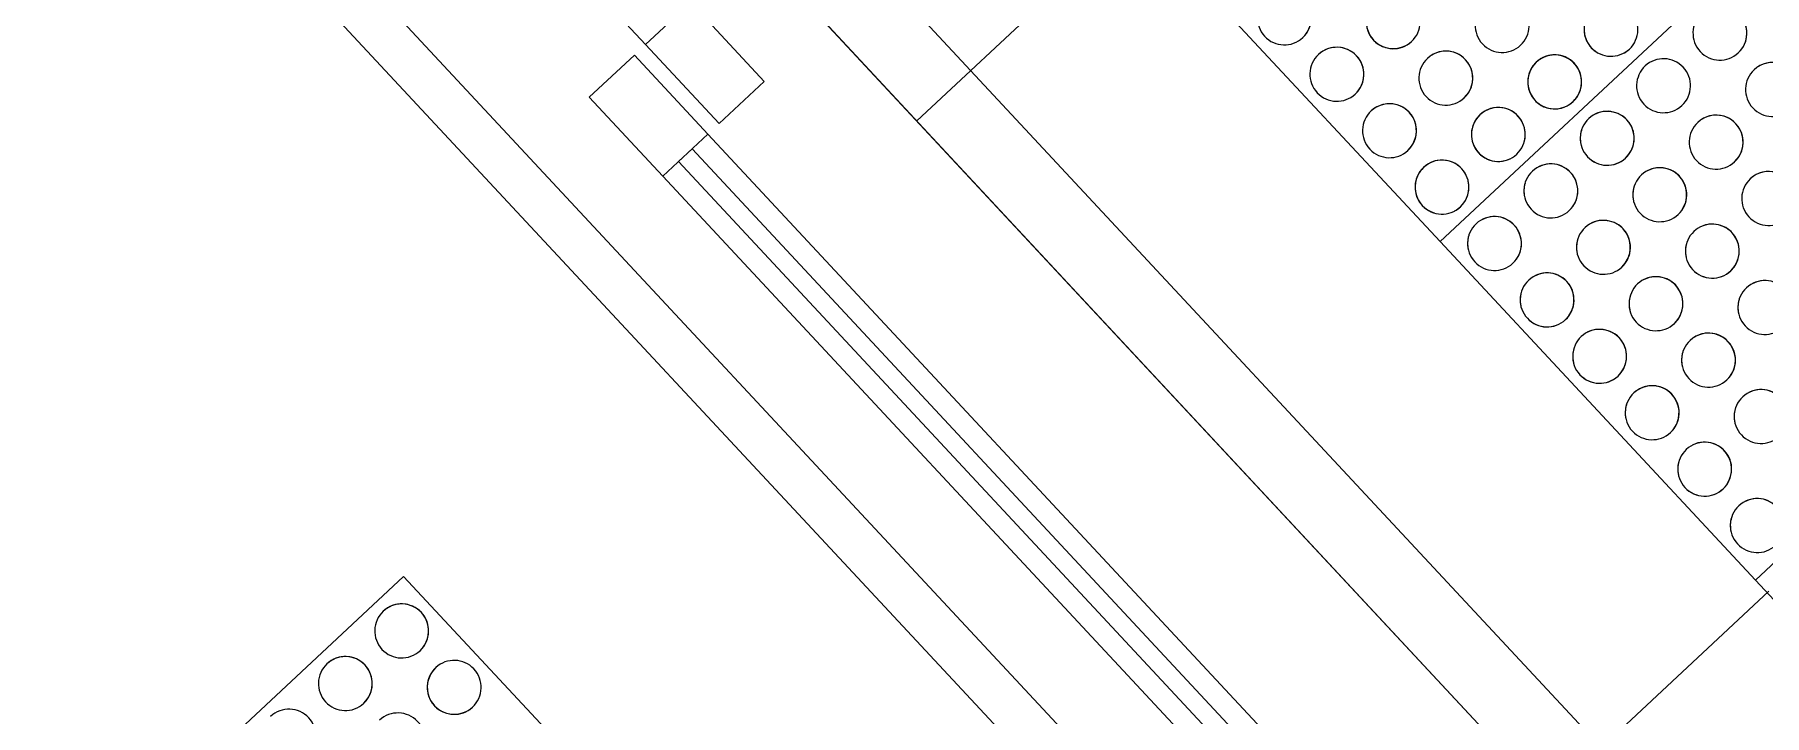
# Model space of a CAD drawing. Header units: millimetres. Extents: x -71377 to 516042, y -145869 to 441446.
# Drawn here: x 239068 to 240191, y 194560 to 195002 of the extents above; entities that cross this region are included whole.
import ezdxf

# ---------------------------------------------------------------- set-up
doc = ezdxf.new("R2010")
doc.units = ezdxf.units.MM
doc.header["$LTSCALE"] = 1000
for name, color, linetype, lineweight in [('A-detl', 7, 'Continuous', 5), ('A-door', 4, 'Continuous', 5), ('A-door-hdln', 8, 'Continuous', 5), ('A-ele-8', 8, 'Continuous', 5), ('A-fnsh', 5, 'Continuous', 5), ('A-glas', 5, 'Continuous', 5), ('A-hat', 251, 'Continuous', 5), ('AA_점형블럭', 8, 'Continuous', 5)]:
    doc.layers.add(name, color=color, linetype=linetype, lineweight=lineweight)

# ---------------------------------------------------------------- blocks, each defined once
blk = doc.blocks.new('자동문편개형_로비폰_ - _A_ASD_24x23-V15-지반층 배치도')
at = {"layer": 'A-door'}
for p, q in [((-35.00000000000752, 29.99999999998443), (34.99999999999248, 29.99999999998443)), ((-35.00000000000752, -10.00000000001557), (-35.00000000000752, 29.99999999998443)), ((34.99999999999248, 29.99999999998443), (34.99999999999248, -10.00000000001557)), ((34.99999999999248, -10.00000000001557), (-35.00000000000752, -10.00000000001557)), ((-35.00000000000751, -20.00000000003548), (34.99999999999249, -20.00000000003548)), ((-35.00000000000752, -60.00000000003548), (-35.00000000000751, -20.00000000003548)), ((34.99999999999249, -20.00000000003548), (34.99999999999248, -60.00000000003548)), ((34.99999999999248, -60.00000000003548), (-35.00000000000752, -60.00000000003548))]:
    blk.add_line(p, q, dxfattribs=at)
at = {"layer": 'A-door-hdln'}
for p, q in [((-1155.000000000013, 84.99999999998325), (1154.999999999994, 84.99999999998325)), ((-35.00000000000747, 29.99999999998443), (-1085.000000000013, 29.99999999998452)), ((-1085.000000000013, -10.00000000001553), (-35.00000000000747, -10.00000000001557)), ((1084.999999999994, -20.00000000003545), (34.99999999999258, -20.00000000003548)), ((-1155.000000000013, -115.0000000000168), (1154.999999999994, -115.0000000000168))]:
    blk.add_line(p, q, dxfattribs=at)
at = {"layer": 'A-glas'}
for p, q in [((-1085.000000000013, 15.99999999998445), (-35.00000000000747, 15.99999999998444)), ((-35.00000000000747, 15.99999999998444), (-35.00000000000747, 3.999999999984436)), ((-35.00000000000747, 3.999999999984436), (-1085.000000000013, 3.999999999984472))]:
    blk.add_line(p, q, dxfattribs=at)
blk = doc.blocks.new('점자블럭_원형_개수_ - 점자블럭_원형_개수_-V17-지반층 배치도')
at = {"layer": 'AA_점형블럭'}
for p, q in [((300.0000000000001, 0), (6.767919558114955e-14, 0)), ((300.0000000000001, -300), (300.0000000000001, 0)), ((600, 0), (300, 0)), ((300, 0), (300, -300)), ((600, -300), (600, 0)), ((900.0000000000001, 0), (600, 0)), ((600, 0), (600, -300)), ((900.0000000000001, -300), (900.0000000000001, 0)), ((600, -300), (900.0000000000001, -300))]:
    blk.add_line(p, q, dxfattribs=at)
for centre, radius, start, end in [((324.9999999999998, -24.99999999999973), 17.49999999999996, 2.989721400575706e-13, 179.9999999999999), ((324.9999999999998, -24.99999999999973), 17.49999999999997, 90.0000000000005, 180.0000000000003), ((324.9999999999998, -24.99999999999932), 17.49999999999997, 2.862499213317165e-13, 179.9999999999999), ((324.9999999999998, -24.99999999999932), 17.49999999999998, 90.00000000000045, 180.0000000000002), ((324.9999999999998, -24.99999999999973), 17.5, 30.00000000000072, 60.00000000000049), ((324.9999999999998, -24.99999999999932), 17.49999999999995, 30.00000000000074, 60.00000000000039), ((374.9999999999998, -24.99999999999959), 17.49999999999993, 3.021526947390341e-13, 180), ((374.9999999999998, -24.99999999999959), 17.49999999999997, 90.0000000000005, 180.0000000000003), ((374.9999999999998, -24.99999999999919), 17.49999999999995, 4.452776554048923e-13, 180), ((374.9999999999998, -24.99999999999919), 17.49999999999996, 90.0000000000004, 180.0000000000004), ((374.9999999999998, -24.99999999999959), 17.49999999999994, 30.00000000000049, 60.00000000000072), ((374.9999999999998, -24.99999999999919), 17.49999999999993, 30.00000000000056, 60.00000000000053), ((424.9999999999998, -24.99999999999946), 17.50000000000009, 3.68944343049768e-13, 179.9999999999997), ((424.9999999999998, -24.99999999999946), 17.50000000000006, 90.00000000000061, 180.0000000000002), ((424.9999999999998, -24.99999999999899), 17.50000000000014, 3.68944343049768e-13, 179.9999999999995), ((424.9999999999998, -24.99999999999899), 17.50000000000004, 90.0000000000005, 180.0000000000001), ((424.9999999999998, -24.99999999999946), 17.49999999999997, 30.00000000000066, 60.00000000000062), ((424.9999999999998, -24.99999999999899), 17.49999999999997, 30.00000000000082, 60.00000000000065), ((474.9999999999998, -24.99999999999878), 17.49999999999994, 3.244165775092787e-13, 179.9999999999999), ((474.9999999999998, -24.99999999999878), 17.4999999999999, 90.00000000000034, 180.0000000000003), ((474.9999999999998, -24.99999999999834), 17.4999999999999, 4.007498898644031e-13, 180.0000000000001), ((474.9999999999998, -24.99999999999834), 17.49999999999994, 90.00000000000038, 180.0000000000004), ((474.9999999999998, -24.99999999999878), 17.49999999999997, 30.00000000000052, 60.00000000000058), ((474.9999999999998, -24.99999999999834), 17.49999999999993, 30.00000000000059, 60.00000000000045), ((524.9999999999998, -24.99999999999865), 17.49999999999998, 2.862499213317165e-13, 180.0000000000001), ((524.9999999999998, -24.99999999999865), 17.5, 90.00000000000037, 180.0000000000004), ((524.9999999999998, -24.99999999999811), 17.49999999999988, 2.385416011097637e-13, 180), ((524.9999999999998, -24.99999999999811), 17.49999999999994, 90.00000000000031, 180.0000000000003), ((524.9999999999998, -24.99999999999865), 17.49999999999994, 30.00000000000063, 60.00000000000077), ((524.9999999999998, -24.99999999999811), 17.5, 30.00000000000068, 60.00000000000054), ((574.9999999999998, -24.99999999999851), 17.50000000000004, 1.653888434361028e-13, 179.9999999999996), ((574.9999999999998, -24.99999999999851), 17.50000000000011, 90.0000000000004, 180), ((574.9999999999998, -24.99999999999794), 17.4999999999999, 2.926110306946435e-13, 180.0000000000001), ((574.9999999999998, -24.99999999999794), 17.49999999999991, 90.00000000000031, 180.0000000000003), ((574.9999999999998, -24.99999999999851), 17.5000000000001, 30.00000000000067, 60.00000000000063), ((574.9999999999998, -24.99999999999794), 17.49999999999994, 30.00000000000049, 60.00000000000065), ((624.9999999999998, -24.99999999999973), 17.50000000000004, 1.081388591697596e-13, 179.9999999999998), ((624.9999999999998, -24.99999999999932), 17.50000000000004, 2.162777183395192e-13, 179.9999999999995), ((624.9999999999998, -24.99999999999973), 17.49999999999986, 6.630093415987864e-13, 120.0000000000004), ((624.9999999999998, -24.99999999999932), 17.49999999999986, 8.840124554650486e-13, 120.0000000000003), ((674.9999999999998, -24.99999999999959), 17.50000000000004, 1.081388591697596e-13, 179.9999999999997), ((674.9999999999998, -24.99999999999959), 17.49999999999989, 1.030499716794179e-12, 180.0000000000004), ((674.9999999999998, -24.99999999999926), 17.50000000000012, 2.289999370653732e-13, 179.9999999999993), ((674.9999999999998, -24.99999999999926), 17.49999999999989, 1.367638513029312e-12, 180.0000000000002), ((724.9999999999998, -24.99999999999946), 17.50000000000015, 2.099166089765921e-13, 179.9999999999995), ((724.9999999999998, -24.99999999999946), 17.50000000000001, 7.37888686099536e-13, 180.0000000000003), ((724.9999999999998, -24.99999999999885), 17.50000000000011, 0, 180), ((724.9999999999998, -24.99999999999885), 17.49999999999999, 2.289999370653732e-13, 180.0000000000002), ((774.9999999999998, -24.99999999999885), 17.50000000000012, 2.162777183395192e-13, 179.9999999999996), ((774.9999999999998, -24.99999999999885), 17.49999999999974, 1.192708005548819e-12, 180.0000000000001), ((774.9999999999998, -24.99999999999838), 17.49999999999997, 2.289999370653732e-13, 179.9999999999998), ((774.9999999999998, -24.99999999999838), 17.49999999999988, 7.235761900329501e-13, 180.0000000000003), ((624.9999999999998, -24.99999999999973), 17.50000000000002, 165.0000000000001, 180), ((624.9999999999998, -24.99999999999932), 17.5, 165.0000000000003, 180.0000000000002), ((324.9999999999998, -24.99999999999973), 17.50000000000009, 179.9999999999997, 359.9999999999991), ((324.9999999999998, -24.99999999999973), 17.50000000000006, 179.9999999999999, 344.9999999999998), ((324.9999999999998, -24.99999999999932), 17.50000000000012, 179.9999999999997, 359.9999999999992), ((324.9999999999998, -24.99999999999932), 17.49999999999995, 179.9999999999998, 344.9999999999997), ((374.9999999999998, -24.99999999999959), 17.50000000000012, 179.9999999999997, 359.9999999999991), ((374.9999999999998, -24.99999999999959), 17.50000000000001, 179.9999999999999, 344.9999999999996), ((374.9999999999998, -24.99999999999919), 17.50000000000012, 179.9999999999997, 359.9999999999992), ((374.9999999999998, -24.99999999999919), 17.50000000000002, 179.9999999999999, 344.9999999999996), ((424.9999999999998, -24.99999999999946), 17.49999999999995, 179.9999999999998, 359.9999999999992), ((424.9999999999998, -24.99999999999946), 17.4999999999999, 179.9999999999999, 344.9999999999997), ((424.9999999999998, -24.99999999999899), 17.49999999999989, 179.9999999999999, 5.088887490341627e-14), ((424.9999999999998, -24.99999999999899), 17.50000000000001, 180, 344.9999999999997), ((474.9999999999998, -24.99999999999878), 17.49999999999996, 179.9999999999997, 359.9999999999993), ((474.9999999999998, -24.99999999999878), 17.50000000000007, 179.9999999999997, 344.9999999999997), ((474.9999999999998, -24.99999999999834), 17.50000000000004, 179.9999999999996, 359.9999999999991), ((474.9999999999998, -24.99999999999834), 17.50000000000007, 179.9999999999999, 344.9999999999997), ((524.9999999999998, -24.99999999999865), 17.50000000000013, 179.9999999999998, 359.9999999999991), ((524.9999999999998, -24.99999999999865), 17.50000000000002, 180, 344.9999999999996), ((524.9999999999998, -24.99999999999811), 17.50000000000004, 179.9999999999998, 359.9999999999991), ((524.9999999999998, -24.99999999999811), 17.50000000000002, 179.9999999999999, 344.9999999999997), ((574.9999999999998, -24.99999999999851), 17.50000000000012, 179.9999999999997, 359.9999999999991), ((574.9999999999998, -24.99999999999851), 17.49999999999988, 179.9999999999997, 344.9999999999995), ((574.9999999999998, -24.99999999999794), 17.50000000000011, 180, 359.9999999999992), ((574.9999999999998, -24.99999999999794), 17.49999999999988, 179.9999999999999, 344.9999999999996), ((624.9999999999998, -24.99999999999973), 17.50000000000003, 179.9999999999997, 359.9999999999994), ((624.9999999999998, -24.99999999999973), 17.5, 179.9999999999997, 240), ((624.9999999999998, -24.99999999999932), 17.50000000000003, 179.9999999999997, 359.9999999999994), ((624.9999999999998, -24.99999999999932), 17.5, 179.9999999999997, 240), ((624.9999999999998, -24.99999999999973), 17.50000000000012, 254.9999999999999, 1.113194138512231e-13), ((624.9999999999998, -24.99999999999932), 17.5, 254.9999999999997, 0), ((674.9999999999998, -24.99999999999959), 17.50000000000001, 179.9999999999997, 359.9999999999991), ((674.9999999999998, -24.99999999999959), 17.5, 180, 0), ((674.9999999999998, -24.99999999999926), 17.49999999999988, 179.9999999999996, 359.9999999999995), ((674.9999999999998, -24.99999999999926), 17.5, 179.9999999999998, 0), ((724.9999999999998, -24.99999999999946), 17.50000000000012, 179.9999999999997, 359.9999999999991), ((724.9999999999998, -24.99999999999946), 17.5, 179.9999999999999, 0), ((724.9999999999998, -24.99999999999885), 17.50000000000014, 179.9999999999998, 359.999999999999), ((724.9999999999998, -24.99999999999885), 17.49999999999997, 180.0000000000005, 359.9999999999995), ((774.9999999999998, -24.99999999999885), 17.49999999999988, 179.9999999999999, 1.017777498068325e-13), ((774.9999999999998, -24.99999999999885), 17.49999999999977, 179.9999999999998, 0), ((774.9999999999998, -24.99999999999838), 17.50000000000001, 179.9999999999999, 359.9999999999994), ((774.9999999999998, -24.99999999999838), 17.50000000000004, 180.0000000000001, 1.526666247102488e-13), ((375, -74.99999999999977), 17.50000000000012, 2.544443745170813e-13, 179.9999999999995), ((375, -74.99999999999977), 17.5, 90.00000000000034, 180.0000000000001), ((375, -74.99999999999918), 17.50000000000007, 1.367638513029312e-13, 179.9999999999997), ((375, -74.99999999999918), 17.50000000000002, 90.0000000000005, 180.0000000000001), ((375, -74.99999999999977), 17.5, 30.00000000000092, 60.0000000000005), ((375, -74.99999999999918), 17.50000000000004, 30.0000000000006, 60.00000000000084), ((425, -74.99999999999943), 17.50000000000009, 1.622082887546394e-13, 179.9999999999999), ((425, -74.99999999999943), 17.50000000000003, 90.0000000000005, 180.0000000000001), ((425, -74.99999999999909), 17.50000000000013, 2.926110306946435e-13, 179.9999999999996), ((425, -74.99999999999909), 17.49999999999999, 90.00000000000034, 180.0000000000001), ((425, -74.99999999999943), 17.50000000000008, 30.0000000000007, 60.00000000000039), ((425, -74.99999999999909), 17.50000000000013, 30.0000000000009, 60.00000000000055), ((475.0000000000001, -74.99999999999889), 17.49999999999996, 3.81666561775622e-13, 180.0000000000001), ((475.0000000000001, -74.99999999999889), 17.49999999999998, 90.00000000000064, 180.0000000000004), ((475.0000000000001, -74.99999999999838), 17.50000000000004, 1.653888434361028e-13, 179.9999999999997), ((475.0000000000001, -74.99999999999838), 17.50000000000013, 90.00000000000072, 180.0000000000001), ((475.0000000000001, -74.99999999999889), 17.5, 30.00000000000062, 60.00000000000041), ((475.0000000000001, -74.99999999999838), 17.49999999999993, 30.0000000000007, 60.00000000000048), ((525, -74.99999999999875), 17.4999999999999, 3.053332494204976e-13, 180.0000000000001), ((525, -74.99999999999875), 17.49999999999991, 90.00000000000041, 180.0000000000004), ((525, -74.99999999999825), 17.50000000000002, 1.304027419400042e-13, 179.9999999999999), ((525, -74.99999999999825), 17.49999999999996, 90.00000000000045, 180.0000000000001), ((525, -74.99999999999875), 17.50000000000004, 30.00000000000059, 60.00000000000084), ((525, -74.99999999999825), 17.50000000000004, 30.00000000000059, 60.00000000000088), ((575, -74.99999999999852), 17.50000000000011, 3.722157707221299e-13, 179.9999999999998), ((575, -74.99999999999852), 17.49999999999998, 90.00000000000031, 180.0000000000003), ((575, -74.99999999999811), 17.50000000000007, 2.735277026058625e-13, 179.9999999999996), ((575, -74.99999999999811), 17.50000000000002, 90.0000000000005, 180.0000000000001), ((575, -74.99999999999852), 17.50000000000016, 30.00000000000075, 60.00000000000033), ((575, -74.99999999999811), 17.50000000000016, 30.00000000000059, 60.00000000000035), ((625, -74.99999999999987), 17.50000000000011, 2.735277026058625e-13, 179.9999999999995), ((625, -74.99999999999936), 17.50000000000013, 5.057081943526992e-13, 179.9999999999994), ((625, -74.99999999999987), 17.50000000000002, 8.840124554650615e-13, 165.0000000000001), ((625, -74.99999999999936), 17.49999999999988, 6.513775987637198e-13, 165.0000000000003), ((675, -74.99999999999973), 17.49999999999998, 2.671665932429354e-13, 180), ((675, -74.99999999999973), 17.49999999999986, 1.071846927653205e-12, 180.0000000000002), ((675, -74.99999999999919), 17.50000000000001, 3.053332494204976e-13, 179.9999999999999), ((675, -74.99999999999919), 17.49999999999997, 7.69694232914171e-13, 180.0000000000002), ((725, -74.99999999999939), 17.49999999999988, 2.76708257287326e-13, 180.0000000000001), ((725, -74.99999999999939), 17.49999999999997, 2.544443745170813e-13, 180.0000000000005), ((725, -74.99999999999906), 17.50000000000002, 1.304027419400042e-13, 179.9999999999997), ((725, -74.99999999999906), 17.49999999999996, 5.979442801151411e-13, 180.0000000000001), ((375, -74.99999999999977), 17.49999999999995, 179.9999999999997, 359.9999999999994), ((375, -74.99999999999977), 17.49999999999999, 179.9999999999997, 344.9999999999997), ((375, -74.99999999999918), 17.49999999999999, 179.9999999999999, 359.9999999999994), ((375, -74.99999999999918), 17.49999999999999, 179.9999999999999, 344.9999999999996), ((425, -74.99999999999943), 17.5, 180, 359.9999999999994), ((425, -74.99999999999943), 17.49999999999994, 179.9999999999999, 344.9999999999997), ((425, -74.99999999999909), 17.49999999999993, 179.9999999999998, 0), ((425, -74.99999999999909), 17.50000000000001, 179.9999999999997, 344.9999999999997), ((475.0000000000001, -74.99999999999889), 17.50000000000013, 179.9999999999998, 359.9999999999989), ((475.0000000000001, -74.99999999999889), 17.50000000000005, 180, 344.9999999999997), ((475.0000000000001, -74.99999999999838), 17.50000000000009, 179.9999999999998, 359.9999999999991), ((475.0000000000001, -74.99999999999838), 17.50000000000005, 179.9999999999999, 344.9999999999996), ((525, -74.99999999999875), 17.49999999999988, 179.9999999999999, 359.9999999999993), ((525, -74.99999999999875), 17.49999999999996, 180, 344.9999999999997), ((525, -74.99999999999825), 17.50000000000002, 179.9999999999997, 359.9999999999993), ((525, -74.99999999999825), 17.49999999999999, 179.9999999999998, 344.9999999999999), ((575, -74.99999999999852), 17.49999999999995, 179.9999999999999, 359.9999999999994), ((575, -74.99999999999852), 17.49999999999999, 179.9999999999998, 344.9999999999997), ((575, -74.99999999999811), 17.50000000000005, 179.9999999999998, 359.9999999999992), ((575, -74.99999999999811), 17.49999999999996, 179.9999999999999, 344.9999999999998), ((625, -74.99999999999987), 17.50000000000002, 179.9999999999997, 359.9999999999993), ((625, -74.99999999999936), 17.49999999999989, 179.9999999999996, 359.9999999999994), ((625, -74.99999999999987), 17.50000000000003, 255.0000000000002, 6.997220299219738e-14), ((625, -74.99999999999936), 17.50000000000001, 255.0000000000002, 5.088887490341627e-14), ((675, -74.99999999999973), 17.49999999999999, 179.9999999999996, 359.9999999999991), ((675, -74.99999999999973), 17.5, 180, 0), ((675, -74.99999999999919), 17.50000000000002, 179.9999999999997, 359.9999999999991), ((675, -74.99999999999919), 17.50000000000004, 180, 1.526666247102488e-13), ((725, -74.99999999999939), 17.5000000000001, 179.9999999999998, 359.9999999999988), ((725, -74.99999999999939), 17.49999999999988, 180.0000000000006, 359.9999999999996), ((725, -74.99999999999906), 17.50000000000007, 179.9999999999997, 359.9999999999994), ((725, -74.99999999999906), 17.49999999999989, 180, 0), ((625, -74.99999999999987), 17.4999999999999, 209.9999999999997, 239.9999999999998), ((625, -74.99999999999936), 17.4999999999999, 209.9999999999997, 239.9999999999998), ((425, -124.9999999999996), 17.50000000000011, 2.289999370653732e-13, 179.9999999999995), ((425, -124.9999999999996), 17.50000000000002, 90.0000000000005, 180.0000000000001), ((425, -124.999999999999), 17.50000000000008, 1.876527262063475e-13, 179.9999999999998), ((425, -124.999999999999), 17.50000000000001, 90.0000000000005, 180.0000000000001), ((425, -124.9999999999996), 17.50000000000003, 30.00000000000069, 60.00000000000034), ((425, -124.999999999999), 17.50000000000008, 30.00000000000081, 60.00000000000044), ((475.0000000000001, -124.9999999999989), 17.49999999999993, 2.289999370653732e-13, 180), ((475.0000000000001, -124.9999999999989), 17.50000000000006, 90.00000000000058, 180.0000000000004), ((475.0000000000001, -124.9999999999986), 17.50000000000001, 4.325554366790383e-13, 179.9999999999999), ((475.0000000000001, -124.9999999999986), 17.50000000000002, 90.0000000000004, 180.0000000000004), ((475.0000000000001, -124.9999999999989), 17.49999999999993, 30.00000000000065, 60.00000000000052), ((475.0000000000001, -124.9999999999986), 17.49999999999995, 30.00000000000079, 60.00000000000044), ((525, -124.9999999999988), 17.50000000000003, 1.081388591697596e-13, 179.9999999999997), ((525, -124.9999999999988), 17.50000000000003, 90.0000000000005, 180.0000000000001), ((525, -124.9999999999983), 17.50000000000003, 1.526666247102488e-13, 179.9999999999997), ((525, -124.9999999999983), 17.50000000000002, 90.0000000000005, 180.0000000000001), ((525, -124.9999999999988), 17.5000000000001, 30.00000000000058, 60.00000000000063), ((525, -124.9999999999983), 17.50000000000004, 30.00000000000064, 60.00000000000087), ((575, -124.9999999999986), 17.49999999999998, 3.053332494204976e-13, 180.0000000000001), ((575, -124.9999999999986), 17.49999999999998, 90.00000000000037, 180.0000000000004), ((575, -124.9999999999981), 17.50000000000005, 1.653888434361028e-13, 179.9999999999995), ((575, -124.9999999999981), 17.50000000000006, 90.00000000000058, 180.0000000000002), ((575, -124.9999999999986), 17.50000000000016, 30.00000000000063, 60.00000000000031), ((575, -124.9999999999981), 17.5, 30.00000000000037, 60.00000000000045), ((625, -124.9999999999999), 17.49999999999995, 1.84472171524884e-13, 180.0000000000004), ((625, -124.9999999999995), 17.50000000000006, 4.579998741307465e-13, 179.9999999999995), ((625, -124.9999999999999), 17.49999999999996, 6.513775987637278e-13, 165.0000000000004), ((625, -124.9999999999995), 17.49999999999999, 1.116647312166383e-12, 165.0000000000001), ((675, -124.9999999999997), 17.49999999999989, 3.722157707221313e-13, 179.9999999999998), ((675, -124.9999999999997), 17.49999999999987, 8.364858812249049e-13, 180.0000000000002), ((675, -124.9999999999992), 17.50000000000009, 1.653888434361028e-13, 179.9999999999995), ((675, -124.9999999999992), 17.49999999999989, 6.513775987637176e-13, 180), ((425, -124.9999999999996), 17.49999999999993, 179.9999999999999, 359.9999999999995), ((425, -124.9999999999996), 17.49999999999994, 179.9999999999998, 344.9999999999996), ((425, -124.999999999999), 17.5, 180, 359.9999999999992), ((425, -124.999999999999), 17.50000000000001, 179.9999999999998, 344.9999999999997), ((475.0000000000001, -124.9999999999989), 17.50000000000014, 179.9999999999998, 359.9999999999991), ((475.0000000000001, -124.9999999999989), 17.50000000000006, 180.0000000000001, 344.9999999999996), ((475.0000000000001, -124.9999999999986), 17.50000000000007, 179.9999999999996, 359.9999999999992), ((475.0000000000001, -124.9999999999986), 17.49999999999996, 179.9999999999999, 344.9999999999997), ((525, -124.9999999999988), 17.49999999999988, 179.9999999999999, 359.9999999999994), ((525, -124.9999999999988), 17.49999999999996, 179.9999999999999, 344.9999999999999), ((525, -124.9999999999983), 17.49999999999989, 180, 359.9999999999996), ((525, -124.9999999999983), 17.49999999999996, 179.9999999999999, 344.9999999999997), ((575, -124.9999999999986), 17.5, 180, 359.9999999999992), ((575, -124.9999999999986), 17.49999999999996, 180, 344.9999999999996), ((575, -124.9999999999981), 17.49999999999996, 179.9999999999999, 359.9999999999994), ((575, -124.9999999999981), 17.49999999999996, 180, 344.9999999999995), ((625, -124.9999999999999), 17.50000000000005, 179.9999999999999, 359.9999999999989), ((625, -124.9999999999995), 17.49999999999984, 179.9999999999998, 0), ((625, -124.9999999999999), 17.4999999999999, 209.9999999999999, 239.9999999999999), ((625, -124.9999999999995), 17.4999999999999, 209.9999999999997, 239.9999999999998), ((625, -124.9999999999999), 17.5, 255, 359.9999999999996), ((625, -124.9999999999995), 17.50000000000004, 255.0000000000002, 1.208610778956136e-13), ((675, -124.9999999999997), 17.49999999999998, 179.9999999999997, 359.9999999999991), ((675, -124.9999999999997), 17.49999999999999, 180.0000000000001, 359.9999999999996), ((675, -124.9999999999992), 17.5, 179.9999999999996, 359.9999999999994), ((675, -124.9999999999992), 17.49999999999994, 180, 359.9999999999996), ((475.0000000000001, -174.9999999999991), 17.50000000000006, 1.399444059843948e-13, 180), ((475.0000000000001, -174.9999999999991), 17.50000000000011, 7.967289477066109e-13, 180), ((475.0000000000003, -174.9999999999985), 17.50000000000006, 2.703471479243989e-13, 179.9999999999999), ((475.0000000000003, -174.9999999999985), 17.50000000000002, 6.488331550185575e-13, 180.0000000000003), ((525.0000000000003, -174.9999999999989), 17.49999999999982, 4.134721085902572e-13, 180.0000000000003), ((525.0000000000003, -174.9999999999989), 17.49999999999992, 8.396664359063685e-13, 180.0000000000005), ((525.0000000000003, -174.9999999999984), 17.49999999999994, 5.025276396712356e-13, 179.9999999999999), ((525.0000000000003, -174.9999999999984), 17.49999999999993, 1.297666310037115e-12, 180.0000000000004), ((575.0000000000003, -174.9999999999986), 17.50000000000006, 1.84472171524884e-13, 179.9999999999998), ((575.0000000000003, -174.9999999999986), 17.50000000000014, 5.629581786190424e-13, 180.0000000000002), ((575.0000000000003, -174.9999999999981), 17.49999999999989, 3.722157707221292e-13, 179.9999999999999), ((575.0000000000003, -174.9999999999981), 17.50000000000004, 1.068666372971742e-12, 180.0000000000002), ((625.0000000000003, -175), 17.49999999999987, 2.289999370653732e-13, 180.0000000000001), ((625, -174.9999999999994), 17.5, 3.148749134648882e-13, 180), ((625.0000000000003, -175), 17.49999999999994, 4.652697134026667e-13, 105.0000000000007), ((625, -174.9999999999994), 17.50000000000005, 6.513775987637278e-13, 105.0000000000006), ((475.0000000000001, -174.9999999999991), 17.50000000000013, 179.9999999999996, 359.9999999999992), ((475.0000000000001, -174.9999999999991), 17.50000000000006, 179.9999999999997, 0), ((475.0000000000003, -174.9999999999985), 17.50000000000011, 179.9999999999997, 359.9999999999992), ((475.0000000000003, -174.9999999999985), 17.49999999999994, 179.9999999999998, 0), ((525.0000000000003, -174.9999999999989), 17.50000000000014, 179.9999999999996, 359.9999999999986), ((525.0000000000003, -174.9999999999989), 17.49999999999989, 179.9999999999997, 0), ((525.0000000000003, -174.9999999999984), 17.50000000000015, 179.9999999999995, 359.9999999999991), ((525.0000000000003, -174.9999999999984), 17.50000000000003, 179.9999999999999, 5.088887490341627e-14), ((575.0000000000003, -174.9999999999986), 17.50000000000007, 179.9999999999998, 359.9999999999991), ((575.0000000000003, -174.9999999999986), 17.49999999999999, 180.0000000000004, 359.9999999999996), ((575.0000000000003, -174.9999999999981), 17.50000000000006, 179.9999999999998, 359.9999999999991), ((575.0000000000003, -174.9999999999981), 17.49999999999999, 180.0000000000001, 359.9999999999996), ((625.0000000000003, -175), 17.50000000000002, 165.0000000000004, 180.0000000000004), ((625, -174.9999999999994), 17.5, 165.0000000000003, 180), ((625.0000000000003, -175), 17.50000000000005, 179.9999999999997, 359.9999999999989), ((625.0000000000003, -175), 17.49999999999988, 180.0000000000004, 359.9999999999995), ((625, -174.9999999999994), 17.50000000000004, 179.9999999999998, 359.9999999999992), ((625, -174.9999999999994), 17.50000000000004, 180.0000000000003, 5.088887490341627e-14), ((875.0000000000003, -174.9999999999987), 17.50000000000011, 179.9999999999996, 359.9999999999989), ((875.0000000000003, -174.9999999999987), 17.49999999999989, 180, 0), ((875.0000000000003, -174.9999999999981), 17.50000000000011, 179.9999999999996, 359.9999999999989), ((875.0000000000003, -174.9999999999981), 17.50000000000002, 180.0000000000002, 1.526666247102488e-13), ((525.0000000000003, -224.999999999999), 17.49999999999988, 6.52013709700021e-13, 179.9999999999999), ((525.0000000000003, -224.999999999999), 17.49999999999995, 1.39308295048102e-12, 180.0000000000004), ((525.0000000000003, -224.9999999999984), 17.4999999999999, 4.579998741307465e-13, 180.0000000000002), ((525.0000000000003, -224.9999999999984), 17.49999999999992, 8.014997797288062e-13, 180.0000000000004), ((575.0000000000003, -224.9999999999988), 17.50000000000012, 4.579998741307465e-13, 179.9999999999998), ((575.0000000000003, -224.9999999999988), 17.50000000000009, 1.017777498068325e-12, 180.0000000000003), ((575.0000000000003, -224.9999999999982), 17.49999999999998, 2.735277026058625e-13, 180.0000000000003), ((575.0000000000003, -224.9999999999982), 17.50000000000011, 6.513775987637325e-13, 180), ((875.0000000000003, -224.9999999999989), 17.50000000000001, 5.088887490341627e-13, 179.9999999999999), ((875.0000000000003, -224.9999999999989), 17.49999999999999, 1.208610778956136e-12, 180.0000000000003), ((875.0000000000003, -224.9999999999983), 17.50000000000018, 6.488331550185575e-13, 179.9999999999995), ((875.0000000000003, -224.9999999999983), 17.49999999999997, 1.113194138512231e-12, 180.0000000000002), ((525.0000000000003, -224.999999999999), 17.50000000000009, 179.9999999999994, 359.9999999999993), ((525.0000000000003, -224.999999999999), 17.50000000000001, 179.9999999999999, 1.017777498068325e-13), ((525.0000000000003, -224.9999999999984), 17.50000000000014, 179.9999999999996, 359.9999999999989), ((525.0000000000003, -224.9999999999984), 17.49999999999988, 180.0000000000001, 0), ((575.0000000000003, -224.9999999999988), 17.50000000000011, 179.9999999999997, 359.9999999999994), ((575.0000000000003, -224.9999999999988), 17.5, 179.9999999999999, 0), ((575.0000000000003, -224.9999999999982), 17.50000000000018, 179.9999999999999, 359.9999999999988), ((575.0000000000003, -224.9999999999982), 17.50000000000006, 180.0000000000002, 5.088887490341627e-14), ((825.0000000000003, -224.999999999999), 17.5, 179.9999999999996, 359.9999999999994), ((825.0000000000003, -224.999999999999), 17.50000000000011, 180, 0), ((825.0000000000003, -224.9999999999983), 17.50000000000016, 179.9999999999999, 359.9999999999989), ((825.0000000000003, -224.9999999999983), 17.49999999999977, 180.0000000000001, 0), ((875.0000000000003, -224.9999999999989), 17.50000000000002, 179.9999999999994, 359.9999999999995), ((875.0000000000003, -224.9999999999989), 17.50000000000012, 180.0000000000001, 1.017777498068325e-13), ((875.0000000000003, -224.9999999999983), 17.49999999999994, 179.9999999999996, 5.088887490341627e-14), ((875.0000000000003, -224.9999999999983), 17.49999999999989, 180, 0), ((825.0000000000003, -274.9999999999989), 17.49999999999985, 4.643609834936734e-13, 180.0000000000008), ((825.0000000000003, -274.9999999999989), 17.49999999999989, 9.287219669873468e-13, 180.0000000000007), ((825.0000000000003, -274.9999999999984), 17.49999999999983, 1.84472171524884e-13, 180.0000000000004), ((825.0000000000003, -274.9999999999984), 17.4999999999999, 4.579998741307465e-13, 180.0000000000004), ((875.0000000000003, -274.9999999999987), 17.50000000000014, 6.488331550185575e-13, 179.9999999999995), ((875.0000000000003, -274.9999999999987), 17.49999999999998, 1.300846864718579e-12, 180.0000000000001), ((875.0000000000003, -274.9999999999984), 17.50000000000023, 8.396664359063685e-13, 179.9999999999993), ((875.0000000000003, -274.9999999999984), 17.49999999999995, 1.679332871812737e-12, 180.0000000000004), ((825.0000000000003, -274.9999999999989), 17.50000000000012, 179.9999999999998, 359.9999999999987), ((825.0000000000003, -274.9999999999989), 17.49999999999988, 180.0000000000004, 359.9999999999996), ((825.0000000000003, -274.9999999999984), 17.5, 180, 359.9999999999989), ((825.0000000000003, -274.9999999999984), 17.49999999999989, 180.0000000000002, 0), ((875.0000000000003, -274.9999999999987), 17.50000000000011, 179.9999999999996, 0), ((875.0000000000003, -274.9999999999987), 17.50000000000011, 180, 0), ((875.0000000000003, -274.9999999999984), 17.49999999999986, 179.9999999999994, 4.071109992273301e-13), ((875.0000000000003, -274.9999999999984), 17.4999999999999, 179.9999999999999, 1.017777498068325e-13)]:
    blk.add_arc(centre, radius, start, end, dxfattribs=at)

msp = doc.modelspace()

# ---------------------------------------------------------------- hatches: boundary and pattern name
at = {"layer": 'A-hat'}
h = msp.add_hatch(dxfattribs=at)
h.set_pattern_fill('FP_198', color=256, scale=1000, style=0, pattern_type=2)
h.set_pattern_definition([(223, (240173.6028845727, 197083.0328709872), (409.1990160374991, -438.8122209715023), []), (313, (240173.6028845727, 197083.0328709872), (438.8122209715023, 409.1990160374991), [])])
h.paths.add_polyline_path([(240325.6256001897, 191073.5357494725), (243788.5830530766, 194302.795958018), (241585.7282985044, 196665.0683663513), (241732.0012898422, 196801.4701434273), (241766.1012086424, 196764.9024590894), (244377.0316163853, 199199.6345595264), (244192.8920548637, 199397.1000549533), (244302.5973618638, 199499.4019132294), (243470.5593431455, 200391.6534110747), (243360.8540361454, 200289.3515527985), (241730.87791751, 202037.2868641494), (241847.8967613047, 202146.4087061175), (240698.7272438551, 203378.737566474), (238233.4504268996, 201066.4041583589), (240964.9784025026, 198137.19800329), (238664.8679173677, 195992.3131107727), (240772.2451531135, 193732.4323205002), (239207.1482634514, 192272.9557958639), (240310.9985264509, 191089.2213649838)])
h.paths.add_polyline_path([(240389.7203727283, 194428.5643429694), (239779.5562255359, 195090.1717858291), (239995.3279403569, 195291.3821738516), (240609.1264787558, 194633.1638557689), (240404.5269659562, 194442.3717151319)])
h.paths.add_polyline_path([(239560.1501195086, 195391.4834438007), (239150.9510939093, 195830.2956558557), (239370.3571999369, 196034.8951686554), (239779.5562255359, 195596.0829566004), (239574.1826917958, 195404.5690297275)])

# ---------------------------------------------------------------- linework, layer by layer
at = {"layer": 'A-ele-8'}
for p, q in [((238770.5799195678, 195878.9553911263), (240345.9961681247, 194189.5283747144)), ((240215.2947308503, 193992.444295463), (238564.8586609333, 195762.3202174183))]:
    msp.add_line(p, q, dxfattribs=at)
at = {"layer": 'A-fnsh'}
for p, q in [((238770.5759170582, 195878.9553911263), (240345.9953158007, 194189.5283747144)), ((240447.1741786818, 193743.784041974), (238564.8586609336, 195762.3202174185))]:
    msp.add_line(p, q, dxfattribs=at)

# ---------------------------------------------------------------- block references
at = {"layer": 'A-detl', "lineweight": 9, "rotation": 133.0000012484762}
msp.add_blockref('자동문편개형_로비폰_ - _A_ASD_24x23-V15-지반층 배치도', (239474.182369869, 194955.8120696805), dxfattribs=at)
at = {"layer": 'AA_점형블럭', "rotation": 133.0000012484766}
for p in [(240389.7203727281, 194428.5643429694), (239702.2479071447, 193787.485869502)]:
    msp.add_blockref('점자블럭_원형_개수_ - 점자블럭_원형_개수_-V17-지반층 배치도', p, dxfattribs=at)

doc.saveas('drawing.dxf')
